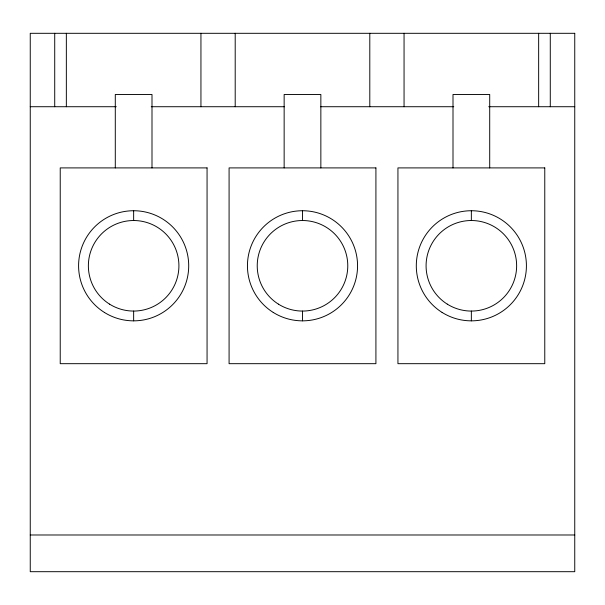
<?xml version="1.0" encoding="UTF-8"?>
<svg xmlns="http://www.w3.org/2000/svg" width="605" height="605" viewBox="0 0 605 605"><rect width="100%" height="100%" fill="white"/><g stroke="black" fill="none" stroke-linecap="round" stroke-linejoin="round"><path stroke-width="0.91" d="M30.25 106.722L116.273 106.722M151.25 106.722L284.539 106.722M320.461 106.722L453.75 106.722M488.727 106.722L574.75 106.722M30.25 534.986L574.75 534.986M550.278 33.305L550.278 106.722M538.654 33.305L538.654 106.722M489.71 167.903L489.71 94.486L453.001 94.486L453.001 167.903M471.355 210.729L471.355 220.523M471.355 311.068L471.355 320.854M404.057 33.305L404.057 106.722M369.799 33.305L369.799 106.722M320.854 167.903L320.854 94.486L284.146 94.486L284.146 167.903M302.5 210.729L302.5 220.523M302.5 311.068L302.5 320.854M235.201 33.305L235.201 106.722M200.943 33.305L200.943 106.722M151.999 167.903L151.999 94.486L115.29 94.486L115.29 167.903M133.644 210.729L133.644 220.523M133.644 311.068L133.644 320.854M66.346 33.305L66.346 106.722M54.722 33.305L54.722 106.722M574.75 33.305L30.25 33.305L30.25 571.695L574.75 571.695L574.75 33.305M207.061 167.903L60.228 167.903L60.228 363.681L207.061 363.681L207.061 167.903M375.917 167.903L229.083 167.903L229.083 363.681L375.917 363.681L375.917 167.903M544.772 167.903L397.939 167.903L397.939 363.681L544.772 363.681L544.772 167.903M104.393 312.437A55.063 55.063 0 0 0 188.669 267.803A55.063 55.063 0 0 0 107.871 217.135A55.063 55.063 0 0 0 104.393 312.437M109.588 304.149A45.277 45.277 0 0 0 178.883 267.448A45.277 45.277 0 0 0 112.454 225.786A45.277 45.277 0 0 0 109.588 304.149M273.248 312.437A55.063 55.063 0 0 0 357.525 267.803A55.063 55.063 0 0 0 276.727 217.135A55.063 55.063 0 0 0 273.248 312.437M278.444 304.149A45.277 45.277 0 0 0 347.746 267.448A45.277 45.277 0 0 0 281.31 225.786A45.277 45.277 0 0 0 278.444 304.149M442.104 312.437A55.063 55.063 0 0 0 526.38 267.803A55.063 55.063 0 0 0 445.583 217.135A55.063 55.063 0 0 0 442.104 312.437M447.299 304.149A45.277 45.277 0 0 0 516.602 267.448A45.277 45.277 0 0 0 450.165 225.786A45.277 45.277 0 0 0 447.299 304.149"/></g></svg>
